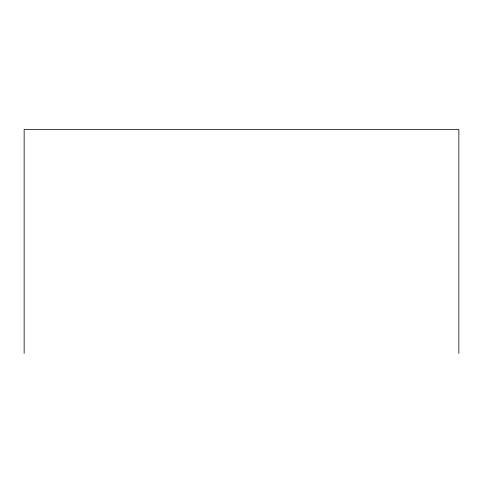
<?xml version="1.0" encoding="UTF-8"?>
<svg xmlns="http://www.w3.org/2000/svg" width="483" height="483" viewBox="0 0 483 483"><rect width="100%" height="100%" fill="white"/><g stroke="black" fill="none" stroke-linecap="round" stroke-linejoin="round"><path stroke-width="0.72" d="M458.85 353.423L458.85 129.577L24.15 129.577L24.15 353.423"/></g></svg>
